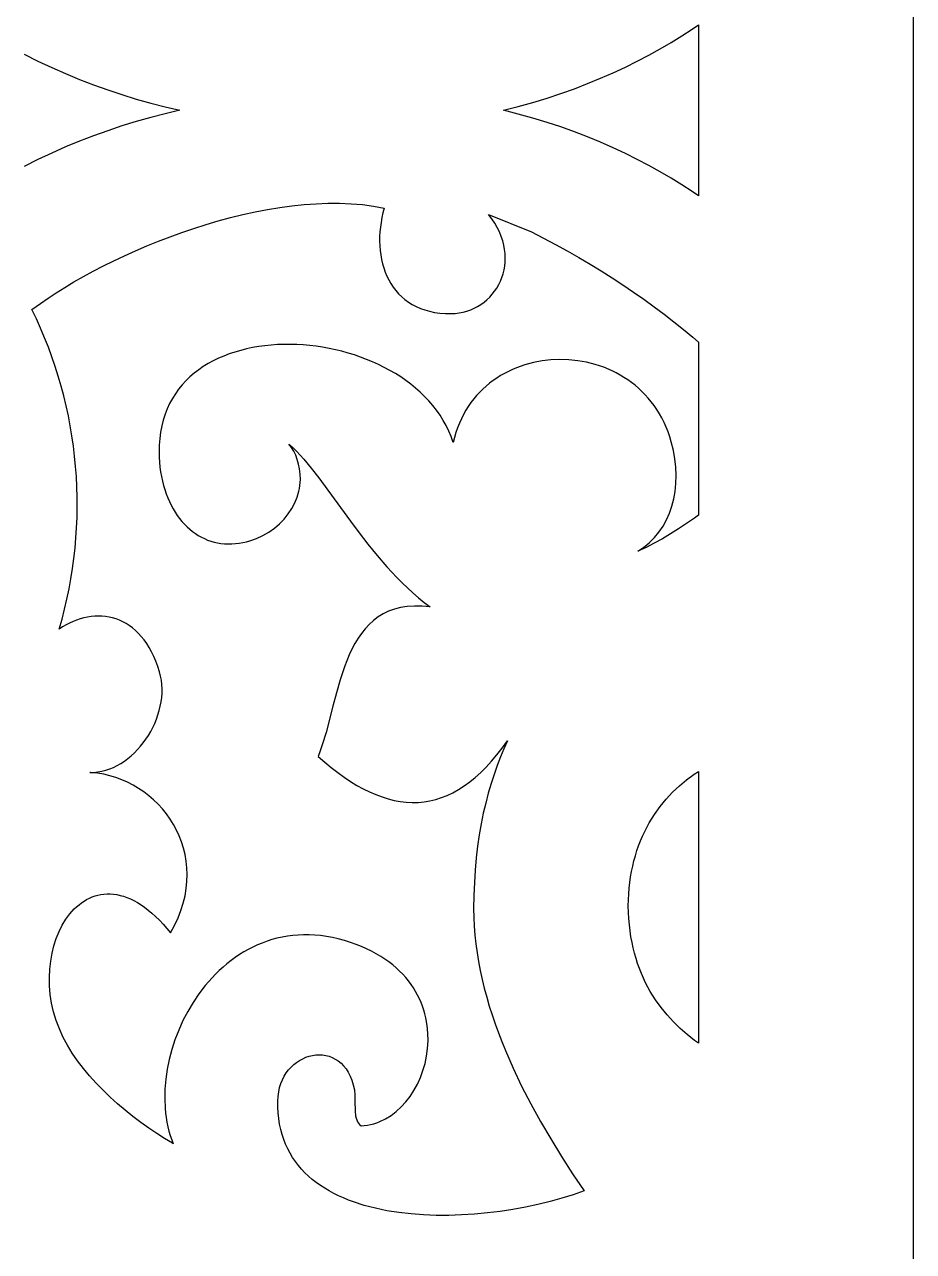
# Model space of a CAD drawing. Extents: x 2655 to 3655, y -2457 to -457.
# Drawn here: x 3448 to 3654.7, y -1721.8 to -1436.6 of the extents above; entities that cross this region are included whole.
import ezdxf

# ---------------------------------------------------------------- set-up
doc = ezdxf.new("R2010")
doc.units = 0
doc.layers.add('LAYER_1', color=18, linetype='CONTINUOUS')

msp = doc.modelspace()

# ---------------------------------------------------------------- linework, layer by layer
at = {"layer": 'LAYER_1'}
for points in [[(2654.71, -2456.51), (3654.71, -2456.51), (3654.71, -456.51), (2654.71, -456.51)], [(3559.37, -1456.51), (3562.82, -1455.63), (3566.2, -1454.7), (3569.5, -1453.69), (3572.72, -1452.62), (3575.87, -1451.5), (3578.94, -1450.31), (3581.94, -1449.07), (3584.86, -1447.79), (3587.71, -1446.45), (3590.48, -1445.08), (3593.18, -1443.66), (3595.8, -1442.21), (3598.35, -1440.72), (3600.82, -1439.2), (3603.22, -1437.66), (3604.71, -1436.65), (3604.71, -1456.51), (3604.71, -1476.36), (3603.22, -1475.36), (3600.82, -1473.81), (3598.35, -1472.3), (3595.8, -1470.81), (3593.18, -1469.36), (3590.48, -1467.94), (3587.71, -1466.56), (3584.86, -1465.23), (3581.94, -1463.94), (3578.94, -1462.7), (3575.87, -1461.52), (3572.72, -1460.39), (3569.5, -1459.32), (3566.2, -1458.32), (3562.82, -1457.38)], [(3521.26, -1478.12), (3523.94, -1478.23), (3526.56, -1478.45), (3529.13, -1478.79), (3531.63, -1479.25), (3531.63, -1479.25), (3531.34, -1480.35), (3531.09, -1481.46), (3530.89, -1482.56), (3530.74, -1483.67), (3530.63, -1484.77), (3530.57, -1485.87), (3530.56, -1486.95), (3530.6, -1488.03), (3530.68, -1489.1), (3530.82, -1490.14), (3531, -1491.17), (3531.24, -1492.18), (3531.53, -1493.16), (3531.86, -1494.12), (3532.25, -1495.05), (3532.7, -1495.95), (3533.19, -1496.81), (3533.74, -1497.63), (3534.34, -1498.41), (3534.99, -1499.16), (3535.7, -1499.85), (3536.46, -1500.5), (3537.28, -1501.1), (3538.15, -1501.65), (3539.08, -1502.14), (3540.06, -1502.57), (3541.1, -1502.94), (3542.2, -1503.24), (3543.36, -1503.49), (3544.57, -1503.66), (3545.85, -1503.76), (3547.18, -1503.78), (3547.18, -1503.78), (3548.14, -1503.74), (3549.07, -1503.62), (3549.99, -1503.44), (3550.88, -1503.2), (3551.74, -1502.9), (3552.56, -1502.53), (3553.36, -1502.11), (3554.12, -1501.64), (3554.84, -1501.12), (3555.53, -1500.55), (3556.17, -1499.93), (3556.76, -1499.27), (3557.31, -1498.57), (3557.81, -1497.83), (3558.26, -1497.05), (3558.66, -1496.24), (3559, -1495.4), (3559.28, -1494.53), (3559.5, -1493.64), (3559.66, -1492.72), (3559.76, -1491.78), (3559.78, -1490.82), (3559.74, -1489.84), (3559.63, -1488.85), (3559.44, -1487.85), (3559.18, -1486.84), (3558.84, -1485.82), (3558.41, -1484.8), (3557.91, -1483.78), (3557.32, -1482.76), (3556.64, -1481.74), (3555.87, -1480.73), (3555.87, -1480.73), (3565.87, -1484.79), (3568.69, -1486.23), (3571.46, -1487.71), (3574.19, -1489.21), (3576.88, -1490.73), (3579.52, -1492.29), (3582.11, -1493.87), (3584.66, -1495.48), (3587.16, -1497.11), (3589.62, -1498.77), (3592.03, -1500.46), (3594.39, -1502.17), (3596.71, -1503.9), (3598.99, -1505.67), (3601.22, -1507.45), (3603.4, -1509.27), (3604.71, -1510.39), (3604.71, -1550.67), (3603.75, -1551.36), (3601.93, -1552.62), (3600.08, -1553.84), (3598.22, -1555.02), (3596.33, -1556.13), (3594.43, -1557.17), (3592.52, -1558.14), (3590.61, -1559.03), (3591.32, -1558.57), (3592.01, -1558.08), (3592.67, -1557.56), (3593.3, -1557.02), (3594.48, -1555.84), (3595.53, -1554.57), (3596.47, -1553.19), (3597.28, -1551.73), (3597.97, -1550.18), (3598.54, -1548.56), (3598.98, -1546.86), (3599.29, -1545.11), (3599.48, -1543.29), (3599.53, -1541.43), (3599.45, -1539.52), (3599.23, -1537.58), (3598.88, -1535.6), (3598.39, -1533.6), (3598.39, -1533.6), (3598.03, -1532.41), (3597.63, -1531.26), (3597.19, -1530.15), (3596.71, -1529.08), (3596.19, -1528.04), (3595.63, -1527.05), (3595.03, -1526.09), (3594.4, -1525.17), (3593.74, -1524.29), (3593.04, -1523.44), (3592.31, -1522.64), (3591.56, -1521.87), (3590.77, -1521.14), (3589.96, -1520.45), (3589.12, -1519.79), (3588.26, -1519.17), (3587.38, -1518.6), (3586.48, -1518.06), (3585.56, -1517.55), (3584.62, -1517.09), (3582.69, -1516.27), (3580.71, -1515.61), (3578.69, -1515.1), (3576.63, -1514.73), (3574.56, -1514.52), (3572.48, -1514.46), (3570.41, -1514.55), (3568.35, -1514.78), (3566.32, -1515.17), (3564.32, -1515.71), (3562.38, -1516.39), (3561.43, -1516.79), (3560.5, -1517.23), (3559.59, -1517.7), (3558.7, -1518.21), (3557.83, -1518.76), (3556.98, -1519.35), (3556.15, -1519.97), (3555.36, -1520.63), (3554.58, -1521.32), (3553.84, -1522.06), (3553.13, -1522.83), (3552.45, -1523.63), (3551.8, -1524.48), (3551.19, -1525.36), (3550.61, -1526.27), (3550.07, -1527.23), (3549.57, -1528.22), (3549.11, -1529.25), (3548.69, -1530.31), (3548.31, -1531.41), (3547.98, -1532.55), (3547.69, -1533.73), (3547.69, -1533.73), (3547.21, -1532.39), (3546.66, -1531.09), (3546.04, -1529.83), (3545.36, -1528.61), (3544.61, -1527.42), (3543.8, -1526.27), (3542.93, -1525.16), (3542.01, -1524.1), (3541.04, -1523.06), (3540.01, -1522.07), (3538.94, -1521.12), (3537.83, -1520.21), (3536.66, -1519.34), (3535.46, -1518.51), (3534.22, -1517.73), (3532.95, -1516.98), (3531.64, -1516.28), (3530.31, -1515.61), (3528.94, -1514.99), (3527.55, -1514.42), (3526.14, -1513.88), (3524.7, -1513.39), (3523.25, -1512.94), (3521.78, -1512.54), (3520.31, -1512.18), (3518.82, -1511.87), (3517.32, -1511.6), (3515.81, -1511.37), (3514.31, -1511.19), (3512.8, -1511.06), (3511.3, -1510.97), (3509.8, -1510.93), (3508.31, -1510.94), (3506.82, -1510.99), (3505.35, -1511.09), (3503.9, -1511.24), (3502.46, -1511.44), (3501.04, -1511.68), (3499.64, -1511.97), (3498.27, -1512.32), (3496.93, -1512.71), (3495.61, -1513.15), (3494.33, -1513.64), (3493.08, -1514.18), (3491.87, -1514.77), (3490.7, -1515.41), (3489.57, -1516.1), (3488.49, -1516.85), (3487.45, -1517.65), (3486.47, -1518.49), (3485.53, -1519.39), (3484.65, -1520.35), (3483.83, -1521.35), (3483.07, -1522.41), (3482.37, -1523.53), (3481.73, -1524.69), (3481.16, -1525.91), (3480.66, -1527.19), (3480.24, -1528.52), (3479.89, -1529.9), (3479.61, -1531.34), (3479.42, -1532.84), (3479.3, -1534.39), (3479.28, -1536), (3479.28, -1536), (3479.31, -1537.19), (3479.38, -1538.35), (3479.49, -1539.48), (3479.64, -1540.58), (3479.83, -1541.66), (3480.05, -1542.71), (3480.31, -1543.73), (3480.6, -1544.71), (3480.92, -1545.67), (3481.28, -1546.59), (3481.67, -1547.48), (3482.09, -1548.34), (3482.53, -1549.16), (3483.01, -1549.95), (3483.51, -1550.7), (3484.04, -1551.42), (3484.6, -1552.1), (3485.18, -1552.74), (3485.78, -1553.34), (3486.4, -1553.9), (3487.05, -1554.43), (3487.72, -1554.91), (3488.4, -1555.35), (3489.11, -1555.75), (3489.83, -1556.1), (3490.57, -1556.42), (3491.32, -1556.68), (3492.09, -1556.91), (3492.87, -1557.08), (3493.66, -1557.22), (3494.47, -1557.3), (3495.28, -1557.33), (3495.28, -1557.33), (3496.17, -1557.32), (3497.05, -1557.27), (3497.91, -1557.17), (3498.76, -1557.03), (3499.59, -1556.85), (3500.4, -1556.63), (3501.96, -1556.08), (3503.43, -1555.4), (3504.82, -1554.59), (3506.11, -1553.67), (3507.29, -1552.65), (3508.36, -1551.54), (3509.31, -1550.35), (3510.14, -1549.11), (3510.83, -1547.81), (3511.39, -1546.47), (3511.79, -1545.1), (3511.94, -1544.41), (3512.05, -1543.72), (3512.11, -1543.03), (3512.14, -1542.33), (3512.14, -1542.33), (3512.1, -1541.09), (3511.96, -1539.91), (3511.74, -1538.78), (3511.43, -1537.72), (3511.05, -1536.72), (3510.59, -1535.78), (3510.07, -1534.9), (3509.49, -1534.1), (3510.35, -1534.9), (3511.22, -1535.76), (3512.95, -1537.64), (3514.68, -1539.72), (3516.43, -1541.97), (3520.03, -1546.84), (3523.81, -1552.06), (3525.79, -1554.73), (3527.85, -1557.4), (3529.99, -1560.04), (3532.23, -1562.64), (3534.57, -1565.16), (3535.78, -1566.38), (3537.02, -1567.57), (3538.3, -1568.72), (3539.6, -1569.84), (3540.94, -1570.92), (3542.35, -1571.96), (3540.47, -1571.8), (3538.68, -1571.77), (3537, -1571.88), (3535.44, -1572.13), (3533.99, -1572.5), (3532.63, -1573), (3531.37, -1573.6), (3530.2, -1574.32), (3529.12, -1575.13), (3528.11, -1576.04), (3527.19, -1577.04), (3526.33, -1578.12), (3525.54, -1579.27), (3524.81, -1580.5), (3524.13, -1581.78), (3523.51, -1583.12), (3522.93, -1584.51), (3522.39, -1585.94), (3521.41, -1588.9), (3520.53, -1591.95), (3519.72, -1595.04), (3518.11, -1601.14), (3517.23, -1604.04), (3516.76, -1605.43), (3516.26, -1606.77), (3516.26, -1606.77), (3517.79, -1608.1), (3519.31, -1609.34), (3520.83, -1610.51), (3522.33, -1611.58), (3523.82, -1612.57), (3525.3, -1613.47), (3526.77, -1614.28), (3528.23, -1615), (3529.68, -1615.63), (3531.12, -1616.17), (3532.54, -1616.61), (3533.96, -1616.97), (3535.37, -1617.22), (3536.77, -1617.39), (3538.16, -1617.45), (3539.54, -1617.43), (3540.91, -1617.3), (3542.26, -1617.07), (3543.61, -1616.75), (3544.95, -1616.32), (3546.28, -1615.8), (3547.6, -1615.17), (3548.92, -1614.44), (3550.22, -1613.61), (3551.51, -1612.67), (3552.8, -1611.62), (3554.07, -1610.47), (3555.34, -1609.22), (3556.59, -1607.85), (3557.84, -1606.38), (3559.08, -1604.8), (3560.31, -1603.1), (3559.48, -1604.94), (3558.68, -1606.85), (3557.91, -1608.84), (3557.18, -1610.91), (3556.49, -1613.05), (3555.84, -1615.28), (3555.23, -1617.58), (3554.68, -1619.97), (3554.18, -1622.44), (3553.74, -1624.99), (3553.35, -1627.62), (3553.03, -1630.35), (3552.77, -1633.16), (3552.59, -1636.05), (3552.47, -1639.04), (3552.43, -1642.12), (3552.43, -1642.12), (3552.47, -1644.16), (3552.56, -1646.21), (3552.72, -1648.26), (3552.94, -1650.32), (3553.22, -1652.38), (3553.56, -1654.44), (3553.95, -1656.5), (3554.4, -1658.57), (3554.9, -1660.64), (3555.46, -1662.71), (3556.06, -1664.78), (3556.72, -1666.85), (3557.42, -1668.92), (3558.18, -1670.99), (3558.97, -1673.06), (3559.81, -1675.12), (3561.62, -1679.26), (3563.59, -1683.38), (3565.71, -1687.49), (3567.97, -1691.59), (3570.35, -1695.67), (3572.85, -1699.73), (3575.45, -1703.77), (3578.15, -1707.78), (3575.59, -1708.66), (3572.93, -1709.48), (3570.19, -1710.23), (3567.37, -1710.92), (3564.5, -1711.53), (3561.58, -1712.06), (3558.62, -1712.52), (3555.64, -1712.88), (3552.64, -1713.17), (3549.64, -1713.36), (3546.65, -1713.45), (3543.69, -1713.44), (3540.76, -1713.34), (3537.87, -1713.12), (3535.04, -1712.8), (3532.27, -1712.36), (3529.59, -1711.81), (3527, -1711.13), (3524.51, -1710.33), (3523.31, -1709.88), (3522.14, -1709.4), (3521, -1708.89), (3519.89, -1708.34), (3518.82, -1707.76), (3517.79, -1707.14), (3516.79, -1706.49), (3515.83, -1705.8), (3514.91, -1705.08), (3514.03, -1704.32), (3513.2, -1703.53), (3512.41, -1702.7), (3511.67, -1701.83), (3510.97, -1700.92), (3510.33, -1699.97), (3509.73, -1698.99), (3509.19, -1697.96), (3508.7, -1696.89), (3508.26, -1695.79), (3507.89, -1694.64), (3507.56, -1693.45), (3507.3, -1692.22), (3507.1, -1690.95), (3506.97, -1689.64), (3506.89, -1688.28), (3506.88, -1686.88), (3506.88, -1686.88), (3506.94, -1685.78), (3507.09, -1684.74), (3507.31, -1683.75), (3507.6, -1682.81), (3507.96, -1681.93), (3508.39, -1681.1), (3508.87, -1680.34), (3509.4, -1679.63), (3509.99, -1678.98), (3510.61, -1678.39), (3511.27, -1677.87), (3511.97, -1677.41), (3512.69, -1677.02), (3513.43, -1676.7), (3514.19, -1676.45), (3514.96, -1676.26), (3515.74, -1676.16), (3516.52, -1676.12), (3517.3, -1676.16), (3518.06, -1676.28), (3518.82, -1676.47), (3519.55, -1676.75), (3520.26, -1677.11), (3520.94, -1677.55), (3521.59, -1678.07), (3522.19, -1678.68), (3522.75, -1679.38), (3523.27, -1680.17), (3523.72, -1681.05), (3524.12, -1682.01), (3524.45, -1683.08), (3524.72, -1684.23), (3524.72, -1684.23), (3524.78, -1685.52), (3524.8, -1686.8), (3524.87, -1689.25), (3524.99, -1690.33), (3525.1, -1690.82), (3525.24, -1691.27), (3525.42, -1691.68), (3525.65, -1692.04), (3525.92, -1692.35), (3526.26, -1692.6), (3526.26, -1692.6), (3527.01, -1692.55), (3527.75, -1692.46), (3528.48, -1692.32), (3529.2, -1692.14), (3529.91, -1691.92), (3530.6, -1691.65), (3531.95, -1691.01), (3533.23, -1690.22), (3534.45, -1689.29), (3535.6, -1688.24), (3536.67, -1687.06), (3537.65, -1685.78), (3538.55, -1684.4), (3539.35, -1682.94), (3540.05, -1681.39), (3540.65, -1679.79), (3541.13, -1678.12), (3541.49, -1676.41), (3541.73, -1674.66), (3541.83, -1672.88), (3541.8, -1671.09), (3541.63, -1669.29), (3541.31, -1667.5), (3541.09, -1666.61), (3540.84, -1665.72), (3540.54, -1664.84), (3540.2, -1663.97), (3539.83, -1663.1), (3539.41, -1662.25), (3538.94, -1661.4), (3538.43, -1660.57), (3537.88, -1659.75), (3537.29, -1658.95), (3536.65, -1658.16), (3535.96, -1657.39), (3535.22, -1656.64), (3534.44, -1655.91), (3533.6, -1655.2), (3532.72, -1654.52), (3531.79, -1653.85), (3530.81, -1653.22), (3529.77, -1652.61), (3528.69, -1652.02), (3527.55, -1651.47), (3526.35, -1650.94), (3525.1, -1650.45), (3523.8, -1649.99), (3523.8, -1649.99), (3522.37, -1649.54), (3520.96, -1649.16), (3519.57, -1648.85), (3518.2, -1648.6), (3516.84, -1648.41), (3515.5, -1648.29), (3514.19, -1648.22), (3512.89, -1648.22), (3511.61, -1648.27), (3510.35, -1648.38), (3509.11, -1648.54), (3507.9, -1648.76), (3506.7, -1649.02), (3505.53, -1649.34), (3504.38, -1649.7), (3503.25, -1650.12), (3502.14, -1650.57), (3501.06, -1651.08), (3500, -1651.62), (3498.96, -1652.21), (3497.95, -1652.83), (3496.97, -1653.5), (3496.01, -1654.2), (3495.07, -1654.93), (3494.16, -1655.71), (3493.27, -1656.51), (3492.42, -1657.34), (3491.59, -1658.21), (3490.01, -1660.02), (3488.54, -1661.93), (3487.18, -1663.93), (3485.95, -1666.02), (3484.83, -1668.16), (3483.84, -1670.36), (3482.97, -1672.61), (3482.23, -1674.89), (3481.63, -1677.18), (3481.15, -1679.49), (3480.82, -1681.79), (3480.63, -1684.08), (3480.58, -1686.34), (3480.68, -1688.56), (3480.78, -1689.65), (3480.93, -1690.73), (3481.11, -1691.8), (3481.32, -1692.85), (3481.58, -1693.87), (3481.88, -1694.88), (3482.22, -1695.87), (3482.59, -1696.84), (3482.59, -1696.84), (3482.48, -1696.65), (3482.42, -1696.65), (3480.57, -1695.56), (3478.72, -1694.4), (3476.87, -1693.15), (3475.02, -1691.84), (3473.19, -1690.46), (3471.39, -1689.02), (3469.62, -1687.52), (3467.9, -1685.97), (3466.24, -1684.37), (3464.64, -1682.72), (3463.12, -1681.02), (3461.68, -1679.29), (3460.34, -1677.53), (3459.1, -1675.73), (3457.98, -1673.91), (3456.98, -1672.06), (3456.98, -1672.06), (3456.09, -1670.1), (3455.34, -1668.11), (3454.75, -1666.1), (3454.3, -1664.09), (3453.99, -1662.08), (3453.82, -1660.09), (3453.78, -1658.13), (3453.86, -1656.2), (3454.07, -1654.32), (3454.39, -1652.5), (3454.83, -1650.75), (3455.37, -1649.07), (3456.02, -1647.48), (3456.77, -1645.99), (3457.61, -1644.6), (3458.54, -1643.34), (3459.56, -1642.21), (3460.1, -1641.69), (3460.66, -1641.21), (3461.23, -1640.77), (3461.83, -1640.37), (3462.44, -1640.01), (3463.08, -1639.69), (3463.72, -1639.41), (3464.39, -1639.17), (3465.07, -1638.98), (3465.76, -1638.84), (3466.47, -1638.75), (3467.2, -1638.7), (3467.94, -1638.71), (3468.69, -1638.76), (3469.45, -1638.88), (3470.22, -1639.04), (3471.01, -1639.26), (3471.8, -1639.54), (3472.61, -1639.87), (3473.42, -1640.27), (3474.25, -1640.72), (3475.08, -1641.24), (3475.92, -1641.82), (3476.76, -1642.47), (3477.62, -1643.18), (3478.48, -1643.96), (3479.34, -1644.81), (3480.21, -1645.72), (3481.08, -1646.71), (3481.96, -1647.77), (3481.96, -1647.77), (3482.9, -1646.02), (3483.7, -1644.28), (3484.37, -1642.56), (3484.9, -1640.85), (3485.31, -1639.16), (3485.6, -1637.48), (3485.77, -1635.84), (3485.82, -1634.22), (3485.77, -1632.63), (3485.61, -1631.07), (3485.34, -1629.55), (3484.98, -1628.07), (3484.52, -1626.62), (3483.98, -1625.22), (3483.35, -1623.87), (3482.64, -1622.56), (3481.85, -1621.31), (3480.98, -1620.1), (3480.05, -1618.96), (3479.06, -1617.87), (3478, -1616.85), (3476.88, -1615.89), (3475.72, -1615), (3474.5, -1614.18), (3473.24, -1613.43), (3471.94, -1612.76), (3470.61, -1612.17), (3469.24, -1611.65), (3467.84, -1611.22), (3466.42, -1610.88), (3464.98, -1610.62), (3463.34, -1610.46), (3463.16, -1610.45), (3464.11, -1610.44), (3465.05, -1610.36), (3465.98, -1610.19), (3466.9, -1609.96), (3467.8, -1609.66), (3468.69, -1609.29), (3469.56, -1608.86), (3470.41, -1608.37), (3471.24, -1607.83), (3472.04, -1607.23), (3472.81, -1606.58), (3473.56, -1605.89), (3474.28, -1605.15), (3474.96, -1604.38), (3475.61, -1603.56), (3476.22, -1602.72), (3476.8, -1601.84), (3477.33, -1600.93), (3477.82, -1600), (3478.27, -1599.05), (3478.66, -1598.08), (3479.01, -1597.1), (3479.31, -1596.1), (3479.56, -1595.09), (3479.75, -1594.08), (3479.89, -1593.06), (3479.96, -1592.05), (3479.98, -1591.04), (3479.93, -1590.03), (3479.82, -1589.04), (3479.64, -1588.06), (3479.39, -1587.09), (3479.39, -1587.09), (3478.98, -1585.82), (3478.53, -1584.62), (3478.05, -1583.49), (3477.53, -1582.43), (3476.98, -1581.44), (3476.4, -1580.51), (3475.79, -1579.65), (3475.15, -1578.86), (3474.49, -1578.13), (3473.8, -1577.47), (3473.09, -1576.87), (3472.36, -1576.33), (3471.61, -1575.85), (3470.85, -1575.44), (3470.07, -1575.08), (3469.27, -1574.78), (3468.46, -1574.54), (3467.65, -1574.35), (3466.82, -1574.22), (3465.99, -1574.14), (3465.15, -1574.12), (3464.31, -1574.15), (3463.47, -1574.23), (3462.62, -1574.37), (3461.78, -1574.55), (3460.94, -1574.78), (3460.11, -1575.06), (3459.28, -1575.38), (3458.46, -1575.75), (3457.65, -1576.17), (3456.85, -1576.63), (3456.07, -1577.13), (3456.72, -1574.81), (3457.32, -1572.48), (3457.86, -1570.14), (3458.35, -1567.79), (3458.78, -1565.44), (3459.15, -1563.07), (3459.47, -1560.7), (3459.74, -1558.33), (3459.95, -1555.95), (3460.1, -1553.57), (3460.2, -1551.19), (3460.24, -1548.81), (3460.23, -1546.43), (3460.17, -1544.05), (3460.05, -1541.68), (3459.87, -1539.3), (3459.64, -1536.94), (3459.36, -1534.58), (3459.02, -1532.23), (3458.63, -1529.88), (3458.18, -1527.55), (3457.68, -1525.23), (3457.12, -1522.92), (3456.52, -1520.62), (3455.85, -1518.34), (3455.14, -1516.07), (3454.37, -1513.82), (3453.55, -1511.59), (3452.67, -1509.38), (3451.74, -1507.18), (3450.76, -1505.01), (3449.72, -1502.86), (3451.69, -1501.44), (3453.48, -1500.2), (3455.38, -1498.94), (3457.38, -1497.68), (3459.48, -1496.42), (3461.68, -1495.17), (3463.96, -1493.93), (3466.32, -1492.71), (3468.76, -1491.5), (3471.26, -1490.31), (3473.83, -1489.16), (3476.45, -1488.04), (3479.13, -1486.95), (3481.84, -1485.9), (3484.6, -1484.91), (3487.39, -1483.96), (3490.21, -1483.06), (3493.05, -1482.23), (3495.9, -1481.46), (3498.76, -1480.75), (3501.63, -1480.12), (3504.49, -1479.57), (3507.34, -1479.1), (3510.18, -1478.71), (3513, -1478.42), (3515.79, -1478.22), (3518.55, -1478.11)], [(3604.71, -1673.44), (3603.78, -1672.76), (3602.09, -1671.41), (3600.45, -1669.97), (3598.89, -1668.45), (3597.41, -1666.83), (3596.01, -1665.12), (3594.7, -1663.31), (3593.5, -1661.39), (3592.41, -1659.35), (3591.9, -1658.29), (3591.43, -1657.2), (3590.98, -1656.08), (3590.57, -1654.92), (3590.19, -1653.73), (3589.85, -1652.51), (3589.53, -1651.26), (3589.26, -1649.97), (3589.02, -1648.65), (3588.81, -1647.29), (3588.65, -1645.89), (3588.52, -1644.46), (3588.43, -1642.99), (3588.38, -1641.48), (3588.38, -1641.48), (3588.41, -1640.09), (3588.48, -1638.72), (3588.59, -1637.37), (3588.74, -1636.05), (3588.93, -1634.76), (3589.15, -1633.49), (3589.41, -1632.24), (3589.71, -1631.02), (3590.04, -1629.82), (3590.4, -1628.65), (3590.8, -1627.5), (3591.24, -1626.38), (3591.7, -1625.29), (3592.2, -1624.22), (3593.28, -1622.16), (3594.47, -1620.21), (3595.78, -1618.38), (3597.18, -1616.65), (3598.69, -1615.04), (3600.28, -1613.54), (3601.96, -1612.16), (3603.71, -1610.9), (3604.71, -1610.28)]]:
    msp.add_lwpolyline(points, close=True, dxfattribs=at)
msp.add_lwpolyline([(3447.9, -1443.48), (3451.09, -1445.06), (3454.31, -1446.56), (3457.54, -1447.98), (3460.78, -1449.32), (3464.05, -1450.58), (3467.34, -1451.76), (3470.65, -1452.86), (3473.98, -1453.89), (3477.33, -1454.83), (3480.7, -1455.71), (3484.09, -1456.51), (3480.7, -1457.31), (3477.33, -1458.18), (3473.98, -1459.13), (3470.65, -1460.15), (3467.34, -1461.25), (3464.05, -1462.43), (3460.78, -1463.69), (3457.54, -1465.03), (3454.31, -1466.45), (3451.09, -1467.95), (3447.9, -1469.54)], dxfattribs=at)

doc.saveas('drawing.dxf')
